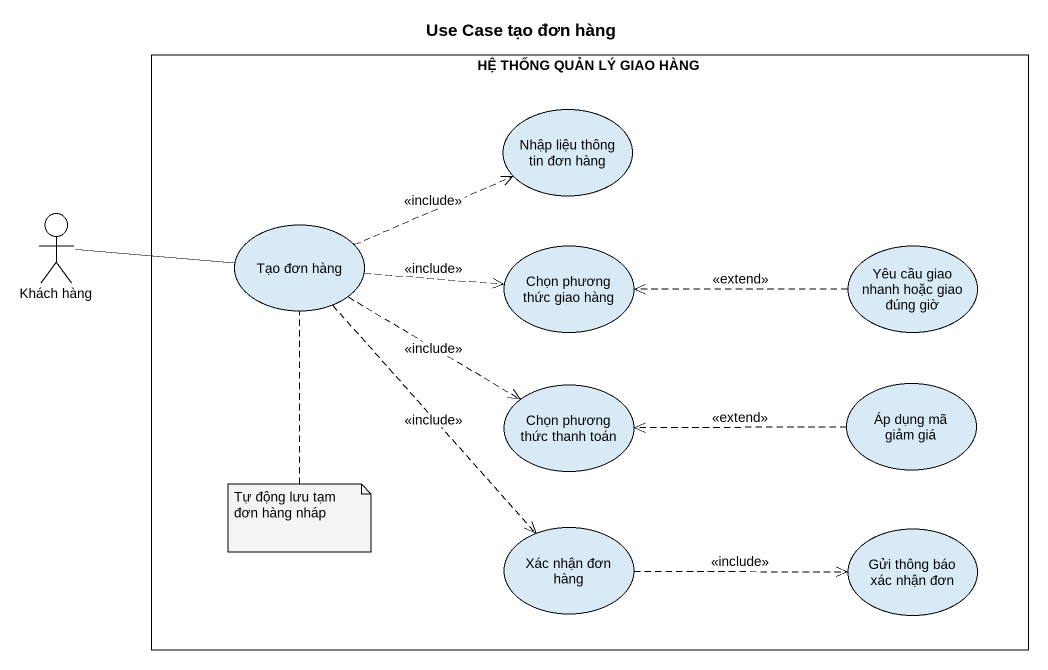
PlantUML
@startuml
title Use Case tạo đơn hàng
rectangle "HỆ THỐNG QUẢN LÝ GIAO HÀNG" as HỆ_THỐNG_QUẢN_LÝ_GIAO_HÀNG {
  usecase "Nhập liệu thông tin đơn hàng" as Nhập_liệu_thông_tin_đơn_hàng
  usecase "Tạo đơn hàng" as Tạo_đơn_hàng
  usecase "Chọn phương thức giao hàng" as Chọn_phương_thức_giao_hàng
  usecase "Yêu cầu giao nhanh hoặc giao đúng giờ" as Yêu_cầu_giao_nhanh_hoặc
  usecase "Chọn phương thức thanh toán" as Chọn_phương_thức_thanh_toán
  usecase "Áp dụng mã giảm giá" as Áp_dụng_mã_giảm_giá
  usecase "Xác nhận đơn hàng" as Xác_nhận_đơn_hàng
  usecase "Gửi thông báo xác nhận đơn" as Gửi_thông_báo_xác_nhận_đơn
}
actor "Khách hàng" as Khách_hàng
Khách_hàng -right- Tạo_đơn_hàng
Tạo_đơn_hàng .right.> Nhập_liệu_thông_tin_đơn_hàng : <<include>>
Tạo_đơn_hàng .right.> Chọn_phương_thức_giao_hàng : <<include>>
Tạo_đơn_hàng .right.> Chọn_phương_thức_thanh_toán : <<include>>
Tạo_đơn_hàng ..> Xác_nhận_đơn_hàng : <<include>>
Yêu_cầu_giao_nhanh_hoặc .left.> Chọn_phương_thức_giao_hàng : <<extend>>
Áp_dụng_mã_giảm_giá .left.> Chọn_phương_thức_thanh_toán : <<extend>>
Xác_nhận_đơn_hàng .right.> Gửi_thông_báo_xác_nhận_đơn : <<include>>
note bottom of Tạo_đơn_hàng : Tự động lưu tạm đơn hàng nháp
@enduml
